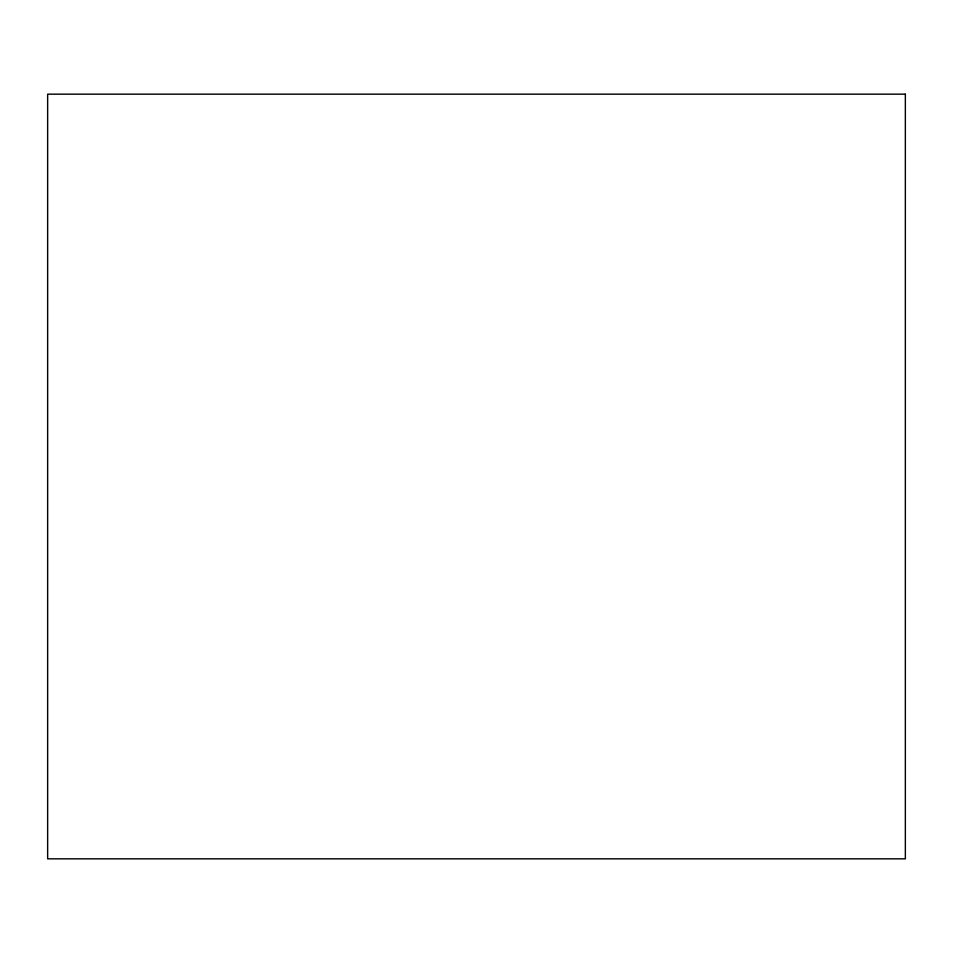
<?xml version="1.0" encoding="UTF-8"?>
<svg xmlns="http://www.w3.org/2000/svg" width="953" height="953" viewBox="0 0 953 953"><rect width="100%" height="100%" fill="white"/><g stroke="black" fill="none" stroke-linecap="round" stroke-linejoin="round"><path stroke-width="1.43" d="M905.35 94.168L47.65 94.168L47.65 858.832L905.35 858.832L905.35 94.168"/></g></svg>
